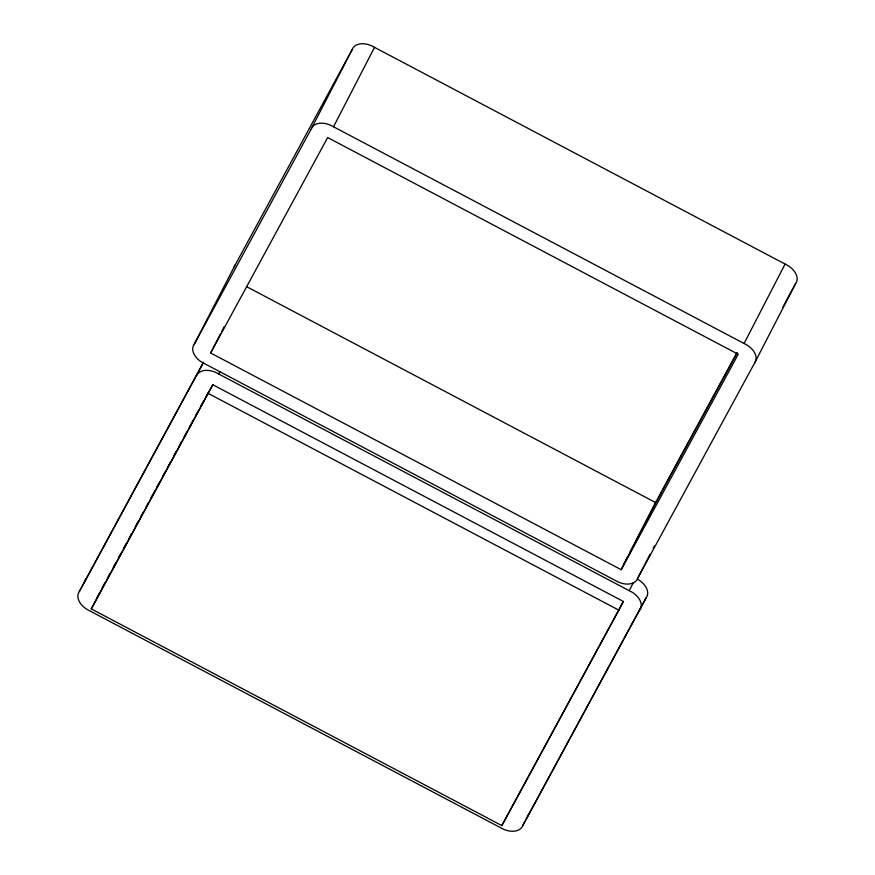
<?xml version="1.0" encoding="UTF-8"?>
<svg xmlns="http://www.w3.org/2000/svg" width="875" height="875" viewBox="0 0 875 875"><rect width="100%" height="100%" fill="white"/><g stroke="black" fill="none" stroke-linecap="round" stroke-linejoin="round"><path stroke-width="1.31" d="M194.217 344.312L235.211 264.884L352.242 49.448A17.019 11.233 27.3 0 1 374.522 47.348L785.083 264.064A17.019 11.233 27.3 0 1 795.648 283.5L754.644 362.939L637.623 578.375A17.019 11.233 27.3 0 1 615.344 580.475L204.783 363.759A17.019 11.233 27.3 0 1 194.217 344.312L311.248 128.888L352.242 49.448M637.842 579.414A17.019 11.233 27.3 0 1 646.188 597.723L522.758 825.552A17.019 11.233 27.3 0 1 500.478 827.652L89.917 610.936A17.019 11.233 27.3 0 1 79.352 591.5L202.781 363.661A17.019 11.233 27.3 0 1 203.514 362.195M79.352 591.5L202.781 363.661M210.634 352.986L327.666 137.55L738.227 354.277L621.195 569.702L210.634 352.986L220.577 333.725M221.823 331.319L224.306 326.506M311.248 128.888A17.019 11.233 27.3 0 1 333.517 126.777L374.522 47.348M91.273 608.891L212.8 384.727L623.361 601.453L618.855 610.17L501.834 825.606L91.273 608.891L212.8 384.727M96.939 597.909L99.848 592.277M196.383 376.064A17.019 11.233 27.3 0 1 218.652 373.964L219.822 371.7M623.427 564.834L627.769 556.402M629.639 552.792L656.348 501.036M621.195 569.702L661.62 491.4M754.644 362.939A17.019 11.233 27.3 0 0 744.078 343.503L785.083 264.064M501.834 825.606L623.361 601.453M639.789 610.116A17.019 11.233 27.3 0 0 629.212 590.68L633.281 582.794M637.623 578.375L650.048 554.302M653.155 548.286L654.391 545.88M522.758 825.552L646.188 597.723M102.167 587.77L104.77 582.98M107.373 578.189L109.977 573.409M113.225 567.416L115.828 562.636M118.431 557.845L121.023 553.055M123.627 548.275L126.23 543.484M128.833 538.694L131.425 533.903M135.33 526.728L137.933 521.938M140.536 517.147L143.128 512.367M145.731 507.577L148.334 502.786M150.938 498.006L154.831 490.82M156.789 487.233L160.037 481.25M162.641 476.459L165.233 471.669M167.836 466.889L170.439 462.098M173.688 456.116L176.291 451.325M178.894 446.534L181.497 441.755M184.089 436.964L186.692 432.173M189.295 427.383L193.2 420.208M195.792 415.417L198.395 410.637M200.998 405.847L203.602 401.056M206.194 396.266L208.797 391.486M662.2 490.273L736.969 352.636M737.067 353.062L655.802 502.666L246.444 286.584M782.644 307.442L795.648 283.5M333.517 126.777L744.078 343.503M218.652 373.964L629.212 590.68M208.305 393.455L618.855 610.17M233.877 267.881A17.019 11.233 27.3 0 1 235.211 264.884M529.156 813.159A17.019 11.233 27.3 0 1 527.363 815.927M84.405 582.105A17.019 11.233 27.3 0 1 85.75 579.097"/></g></svg>
